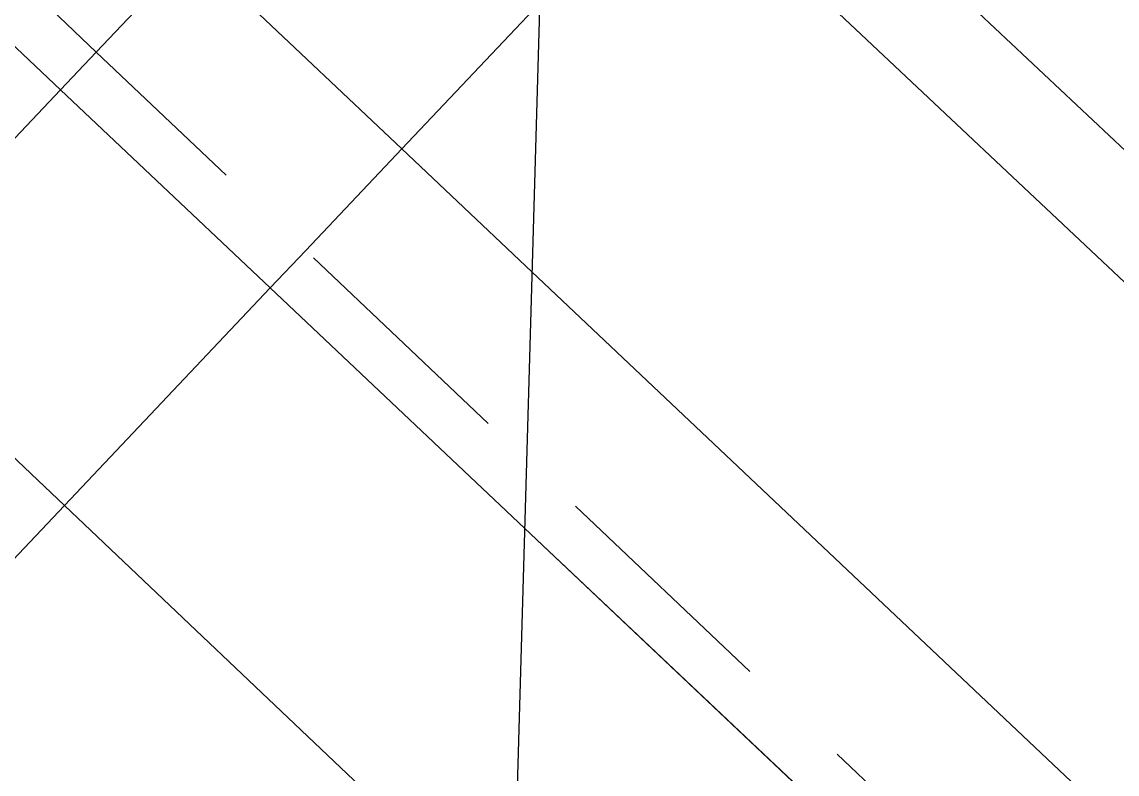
# Model space of a CAD drawing. Extents: x 363066 to 375462, y 6077936 to 6083550.
# Drawn here: x 371310.6 to 371367.5, y 6081653.5 to 6081692.6 of the extents above; entities that cross this region are included whole.
import ezdxf

# ---------------------------------------------------------------- set-up
doc = ezdxf.new("R2010")
doc.units = 0
doc.header["$LTSCALE"] = 5
doc.linetypes.add('foc-ACCESSROAD', pattern=[3.75, 2.5, -1.25])
doc.linetypes.add('foc-QUARTERLINE', pattern=[33, 25, -3, 2, -3])
for name, color, linetype in [('C-RW', 13, 'Continuous'), ('F-AR', 190, 'foc-ACCESSROAD'), ('F-RW', 190, 'Continuous'), ('L-QSEC', 8, 'foc-QUARTERLINE'), ('P-PROPOSED', 10, 'Continuous')]:
    doc.layers.add(name, color=color, linetype=linetype)

msp = doc.modelspace()

# ---------------------------------------------------------------- linework, layer by layer
at = {"layer": 'C-RW', "flags": 128}
msp.add_lwpolyline([(370522.767, 6082109.921), (370552.818, 6082105.541), (370769.802, 6082073.889), (370779.651, 6082072.453), (370789.589, 6082071.003), (370814.322, 6082067.397), (370847.516, 6082062.555), (370844.635, 6082042.759), (370842.488, 6082028.005), (370836.593, 6081987.493), (370835.89, 6081982.668), (370835.153, 6081977.601), (370833.006, 6081962.849), (370920.803, 6081949.172), (370968.904, 6081934.482), (371042.42, 6081903.961), (371086.032, 6081874.412), (371139.018, 6081832.456), (371301.958, 6081677.825), (371312.835, 6081667.503), (371336.148, 6081645.379), (371352.815, 6081629.56), (371603.725, 6081391.436)], dxfattribs=at)
at = {"layer": 'F-AR', "flags": 128}
msp.add_lwpolyline([(374614.729, 6079127.841), (374545.682, 6079175.405), (374534.209, 6079183.148), (374316.004, 6079330.386), (374301.043, 6079340.482), (374291.725, 6079346.769), (374275.108, 6079357.984), (374252.704, 6079373.103), (374194.312, 6079412.494), (374180.13, 6079422.08), (374177.79, 6079423.825), (374177.477, 6079424.059), (374173.62, 6079426.937), (374155.665, 6079440.335), (374153.395, 6079442.029), (374153.097, 6079442.252), (374135.283, 6079455.545), (374124.202, 6079463.814), (373752.233, 6079718.024), (373722.624, 6079738.259), (373661.396, 6079780.103), (373598.383, 6079823.188), (373426.055, 6079941.02), (373380.01, 6079972.505), (373040.913, 6080204.387), (373025.12, 6080215.245), (373000.192, 6080232.384), (372976.36, 6080248.77), (372972.972, 6080251.176), (372964.687, 6080256.795), (372930.966, 6080279.98), (372924.898, 6080284.152), (372703.727, 6080438.64), (372514.399, 6080567.205), (372439.875, 6080629.51), (372369.353, 6080693.246), (372304.414, 6080754.063), (372257.298, 6080799.083), (372151.771, 6080899.927), (372122.392, 6080928.003), (371974.434, 6081069.391), (371703.587, 6081326.33), (371676.619, 6081350.57), (371654.039, 6081370.866), (371650.279, 6081374.246), (371640.799, 6081382.767), (371627.675, 6081394.564), (371620.75, 6081400.789), (371618.084, 6081403.185), (371607.67, 6081413.058), (371380.18, 6081628.78), (371336.849, 6081669.871), (371325.371, 6081680.755), (371314.489, 6081691.073), (371134.147, 6081862.086), (371112.25, 6081881.2), (371090.522, 6081896.735), (371067.975, 6081911.056), (371044.677, 6081924.119), (371033.313, 6081929.89), (371004.399, 6081942.783), (370896.232, 6081973.897), (370837.326, 6081982.459), (370817.538, 6081985.335), (370802.694, 6081987.493), (370777.959, 6081991.088), (370758.171, 6081993.965), (370550.474, 6082024.164), (370520.421, 6082028.533), (370350.091, 6082053.296), (370271.564, 6082065.845), (370241.333, 6082070.134), (370193.472, 6082076.934), (370178.63, 6082079.047), (370132.447, 6082085.601), (369884.368, 6082121.498), (369881.03, 6082122.051), (369840.269, 6082128.801), (369740.301, 6082145.359), (369717.32, 6082148.848), (369233.116, 6082222.366), (368924.176, 6082264.558), (368916.797, 6082265.565), (368902.101, 6082267.573), (368894.119, 6082268.709), (368882.275, 6082270.397), (368800.752, 6082281.928), (368678.388, 6082297.546), (368614.28, 6082302.431), (368549.633, 6082305.142), (368533.5, 6082305.819), (368521.106, 6082306.338), (368516.367, 6082306.538), (368496.47, 6082307.381), (368488.452, 6082307.722), (368462.267, 6082308.832), (368451.25, 6082309.298), (368089.192, 6082324.571), (368023.209, 6082327.355), (368015.194, 6082327.701), (368008.137, 6082327.991), (368000.112, 6082328.329), (367845.49, 6082336.499), (367809.011, 6082338.426), (367793.871, 6082339.227), (367789.025, 6082339.483), (367783.857, 6082339.755), (367782.26, 6082339.84), (367320.291, 6082361.921), (367319.499, 6082361.984), (367293.852, 6082364.226), (367263.751, 6082366.868), (367228.099, 6082369.995), (367182.484, 6082377.159), (367181.219, 6082377.359), (367179.991, 6082377.555), (367086.079, 6082393.238), (367036.92, 6082398.793), (367000.467, 6082400.176), (366542.2, 6082406.545), (366530.92, 6082406.703), (366524.537, 6082406.792), (366514.63, 6082407.246), (366478.94, 6082408.88), (366458.583, 6082410.078), (366008.313, 6082436.57), (365897.659, 6082443.082), (365812.635, 6082442.775), (365735.747, 6082435.489), (365734.948, 6082435.351), (365720.169, 6082432.786), (365680.404, 6082425.886), (365662.503, 6082421.342), (365632.093, 6082413.627), (365325.942, 6082335.928), (365324.765, 6082335.601), (365310.304, 6082331.611), (365281.368, 6082323.631), (365257.574, 6082317.069), (365251.981, 6082315.527), (365249.564, 6082314.859), (365246.963, 6082314.142), (365230.28, 6082309.541), (365214.702, 6082305.243), (365168.825, 6082292.563), (365156.98, 6082289.29), (365154.353, 6082288.564), (365103.071, 6082274.392), (365089.303, 6082271.044), (365071.772, 6082266.781), (364882.826, 6082220.823), (364819.324, 6082205.381), (364772.295, 6082191.564), (364655.524, 6082157.262), (364593.205, 6082146.556), (364557.706, 6082140.458), (364542.83, 6082139.054), (364527.912, 6082138.172), (364512.973, 6082137.816), (364498.031, 6082137.983), (364483.104, 6082138.675), (364468.211, 6082139.891), (364453.369, 6082141.629), (364438.597, 6082143.887), (364436.435, 6082144.281), (364430.947, 6082145.333), (364423.916, 6082146.69), (364422.508, 6082146.979), (364421.165, 6082147.268), (364413.574, 6082148.971), (364409.337, 6082149.951), (364394.885, 6082153.749), (364380.575, 6082158.052), (364366.425, 6082162.856), (364352.452, 6082168.153), (364338.674, 6082173.937), (364325.107, 6082180.202), (364317.95, 6082183.791), (364316.416, 6082184.591), (364311.796, 6082187.072), (364298.707, 6082194.297), (364292.626, 6082197.748), (364290.951, 6082198.724), (364288.475, 6082200.225), (364285.852, 6082201.841), (364281.704, 6082204.466), (364277.874, 6082206.909), (364273.286, 6082209.898), (364249.066, 6082227.398), (364237.922, 6082235.903), (364220.375, 6082249.295), (364212.912, 6082254.991), (364194.584, 6082268.979), (364190.294, 6082273.174), (364189.977, 6082273.485), (364175.034, 6082288.101), (364160.18, 6082302.633), (364156.062, 6082306.66), (364152.387, 6082310.255), (364148.258, 6082314.294), (364118.219, 6082343.68), (364029.48, 6082424.484), (364028.013, 6082425.82), (363999.952, 6082445.993), (363988.978, 6082453.882), (363972.744, 6082465.552), (363949.572, 6082482.211), (363939.18, 6082487.473), (363936.378, 6082488.892), (363921.22, 6082496.569), (363918.42, 6082497.986), (363880.009, 6082517.439), (363807.145, 6082539.107), (363778.072, 6082544.416), (363738.723, 6082551.602), (363724.106, 6082554.272), (363719.053, 6082555.195), (363709.354, 6082556.965), (363371.537, 6082618.671), (363199.686, 6082651.356), (363187.75, 6082653.626), (363151.603, 6082651.251), (363087.31, 6082637.386)], dxfattribs=at)
at = {"layer": 'F-RW', "flags": 128}
for points in [[(370968.018, 6082047.418), (371038.498, 6082027.372), (371193.19, 6081931.173), (371340.337, 6081791.685), (371387.711, 6081746.662), (371377.462, 6081735.826), (371367.157, 6081724.931), (371356.814, 6081713.997), (371337.529, 6081693.609), (371330.37, 6081686.041), (371325.371, 6081680.755), (371323.531, 6081678.81), (371312.835, 6081667.503), (371299.094, 6081652.975), (371288.787, 6081642.078), (371278.931, 6081631.657), (371271.611, 6081623.92), (371257.87, 6081609.392), (371294.084, 6081575.026), (371333.074, 6081538.023), (371409.264, 6081465.72)], [(370520.647, 6082036.37), (370550.692, 6082031.722), (370758.976, 6081999.498), (370778.738, 6081996.441), (370803.44, 6081992.621), (370818.265, 6081990.327), (370838.027, 6081987.271), (370926.387, 6081973.605), (370977.377, 6081958.031), (371054.349, 6081926.058), (371100.51, 6081894.783), (371155.385, 6081851.367), (371240.748, 6081770.777), (371319.473, 6081696.343), (371330.37, 6081686.041), (371337.129, 6081679.65), (371391.274, 6081628.463), (371609.345, 6081422.245)], [(371332.498, 6081517.895), (371283.76, 6081564.147), (371236.687, 6081608.819), (371246.993, 6081619.715), (371258.83, 6081632.226), (371260.734, 6081634.241), (371277.91, 6081652.4), (371288.217, 6081663.298), (371301.958, 6081677.825), (371312.632, 6081689.109), (371314.489, 6081691.073), (371319.473, 6081696.343), (371338.173, 6081716.112), (371345.932, 6081724.316), (371356.274, 6081735.247), (371366.61, 6081746.113), (371339.761, 6081771.567), (371183.978, 6081919.242), (371032.368, 6082013.524), (370965.84, 6082032.446)], [(371607.249, 6081410.691), (371376.356, 6081628.889), (371336.748, 6081666.321), (371323.531, 6081678.81), (371312.632, 6081689.109), (371233.888, 6081763.521), (371148.842, 6081843.81), (371094.907, 6081886.517), (371049.576, 6081917.231), (370973.984, 6081948.614), (370924.158, 6081963.833), (370836.587, 6081977.378), (370816.825, 6081980.435), (370802, 6081982.727), (370777.298, 6081986.548), (370757.537, 6081989.605), (370550.401, 6082021.648), (370520.357, 6082026.296)], [(370520.357, 6082026.296), (370550.401, 6082021.648), (370757.537, 6081989.605), (370777.298, 6081986.549), (370802, 6081982.728), (370816.825, 6081980.435), (370836.587, 6081977.379), (370924.158, 6081963.833), (370973.984, 6081948.614), (371049.576, 6081917.231), (371094.907, 6081886.517), (371148.842, 6081843.81), (371233.888, 6081763.521), (371312.632, 6081689.109), (371323.531, 6081678.81), (371336.747, 6081666.32), (371376.355, 6081628.889), (371607.249, 6081410.692)], [(371603.725, 6081391.436), (371352.815, 6081629.56), (371336.148, 6081645.379), (371312.835, 6081667.503), (371301.958, 6081677.825), (371139.018, 6081832.456), (371086.032, 6081874.412), (371042.42, 6081903.961), (370968.904, 6081934.482), (370920.803, 6081949.172), (370834.44, 6081962.625), (370814.681, 6081965.703), (370799.859, 6081968.012), (370775.161, 6081971.859), (370755.402, 6081974.937), (370549.977, 6082006.936), (370519.934, 6082011.616)]]:
    msp.add_lwpolyline(points, dxfattribs=at)
at = {"layer": 'L-QSEC'}
msp.add_line((371357.586, 6082394.191), (371335.71, 6081630.05), dxfattribs=at)
at = {"layer": 'P-PROPOSED', "flags": 128}
for points in [[(372402.149, 6080707.407), (371653.585, 6081416.865), (371179.976, 6081863.038), (371138.13, 6081899.438), (371074.373, 6081942.676), (371038.727, 6081961.075), (370992.017, 6081981.013), (370966.322, 6081993.401), (370956.325, 6082004.623), (370960.232, 6082030.259), (370963.346, 6082036.763), (370938.831, 6082040.83), (370943.241, 6082015.082), (370938.924, 6082003.242), (370903.09, 6082005.615), (370773.831, 6082027.475), (370293.794, 6082097.928)], [(370293.071, 6082092.982), (370773.051, 6082022.538), (370902.507, 6082000.644), (370942.716, 6081997.982), (370948.381, 6082014.676), (370944.944, 6082034.749), (370955.965, 6082032.921), (370955.403, 6082031.747), (370951.03, 6082003.053), (370963.175, 6081989.419), (370990.262, 6081976.327), (371036.597, 6081956.549), (371071.815, 6081938.371), (371135.076, 6081895.469), (371176.621, 6081859.331), (371650.152, 6081413.232), (372399.388, 6080703.137)]]:
    msp.add_lwpolyline(points, dxfattribs=at)

doc.saveas('drawing.dxf')
